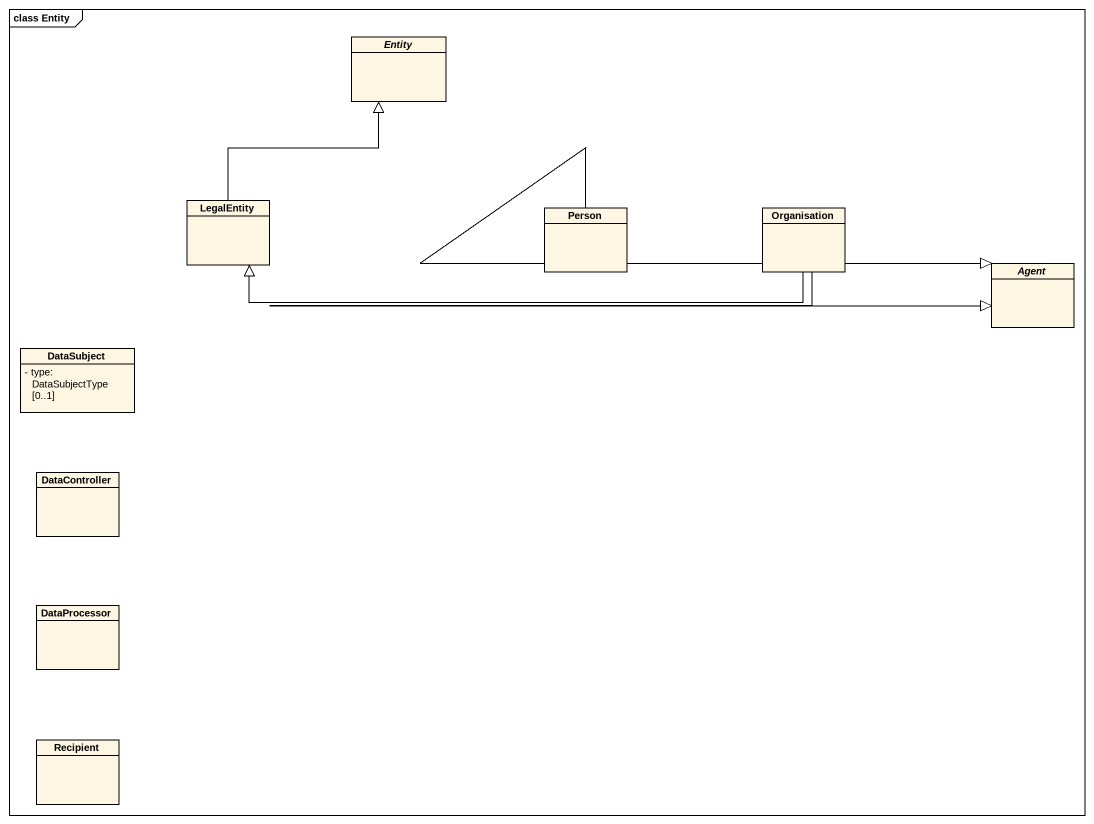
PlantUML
@startuml
mainframe class Entity
hide circle
hide empty members
skinparam classAttributeIconSize 0
abstract class "Entity" as Entity_
class LegalEntity
class "Person" as Person_
class Organisation
abstract class "Agent" as Agent_
class DataSubject {
  - type: DataSubjectType [0..1]
}
class DataController
class DataProcessor
class Recipient
LegalEntity -up-|> Entity_
Person_ -right-|> Agent_
Organisation -left-|> LegalEntity
Organisation -right-|> Agent_
@enduml
